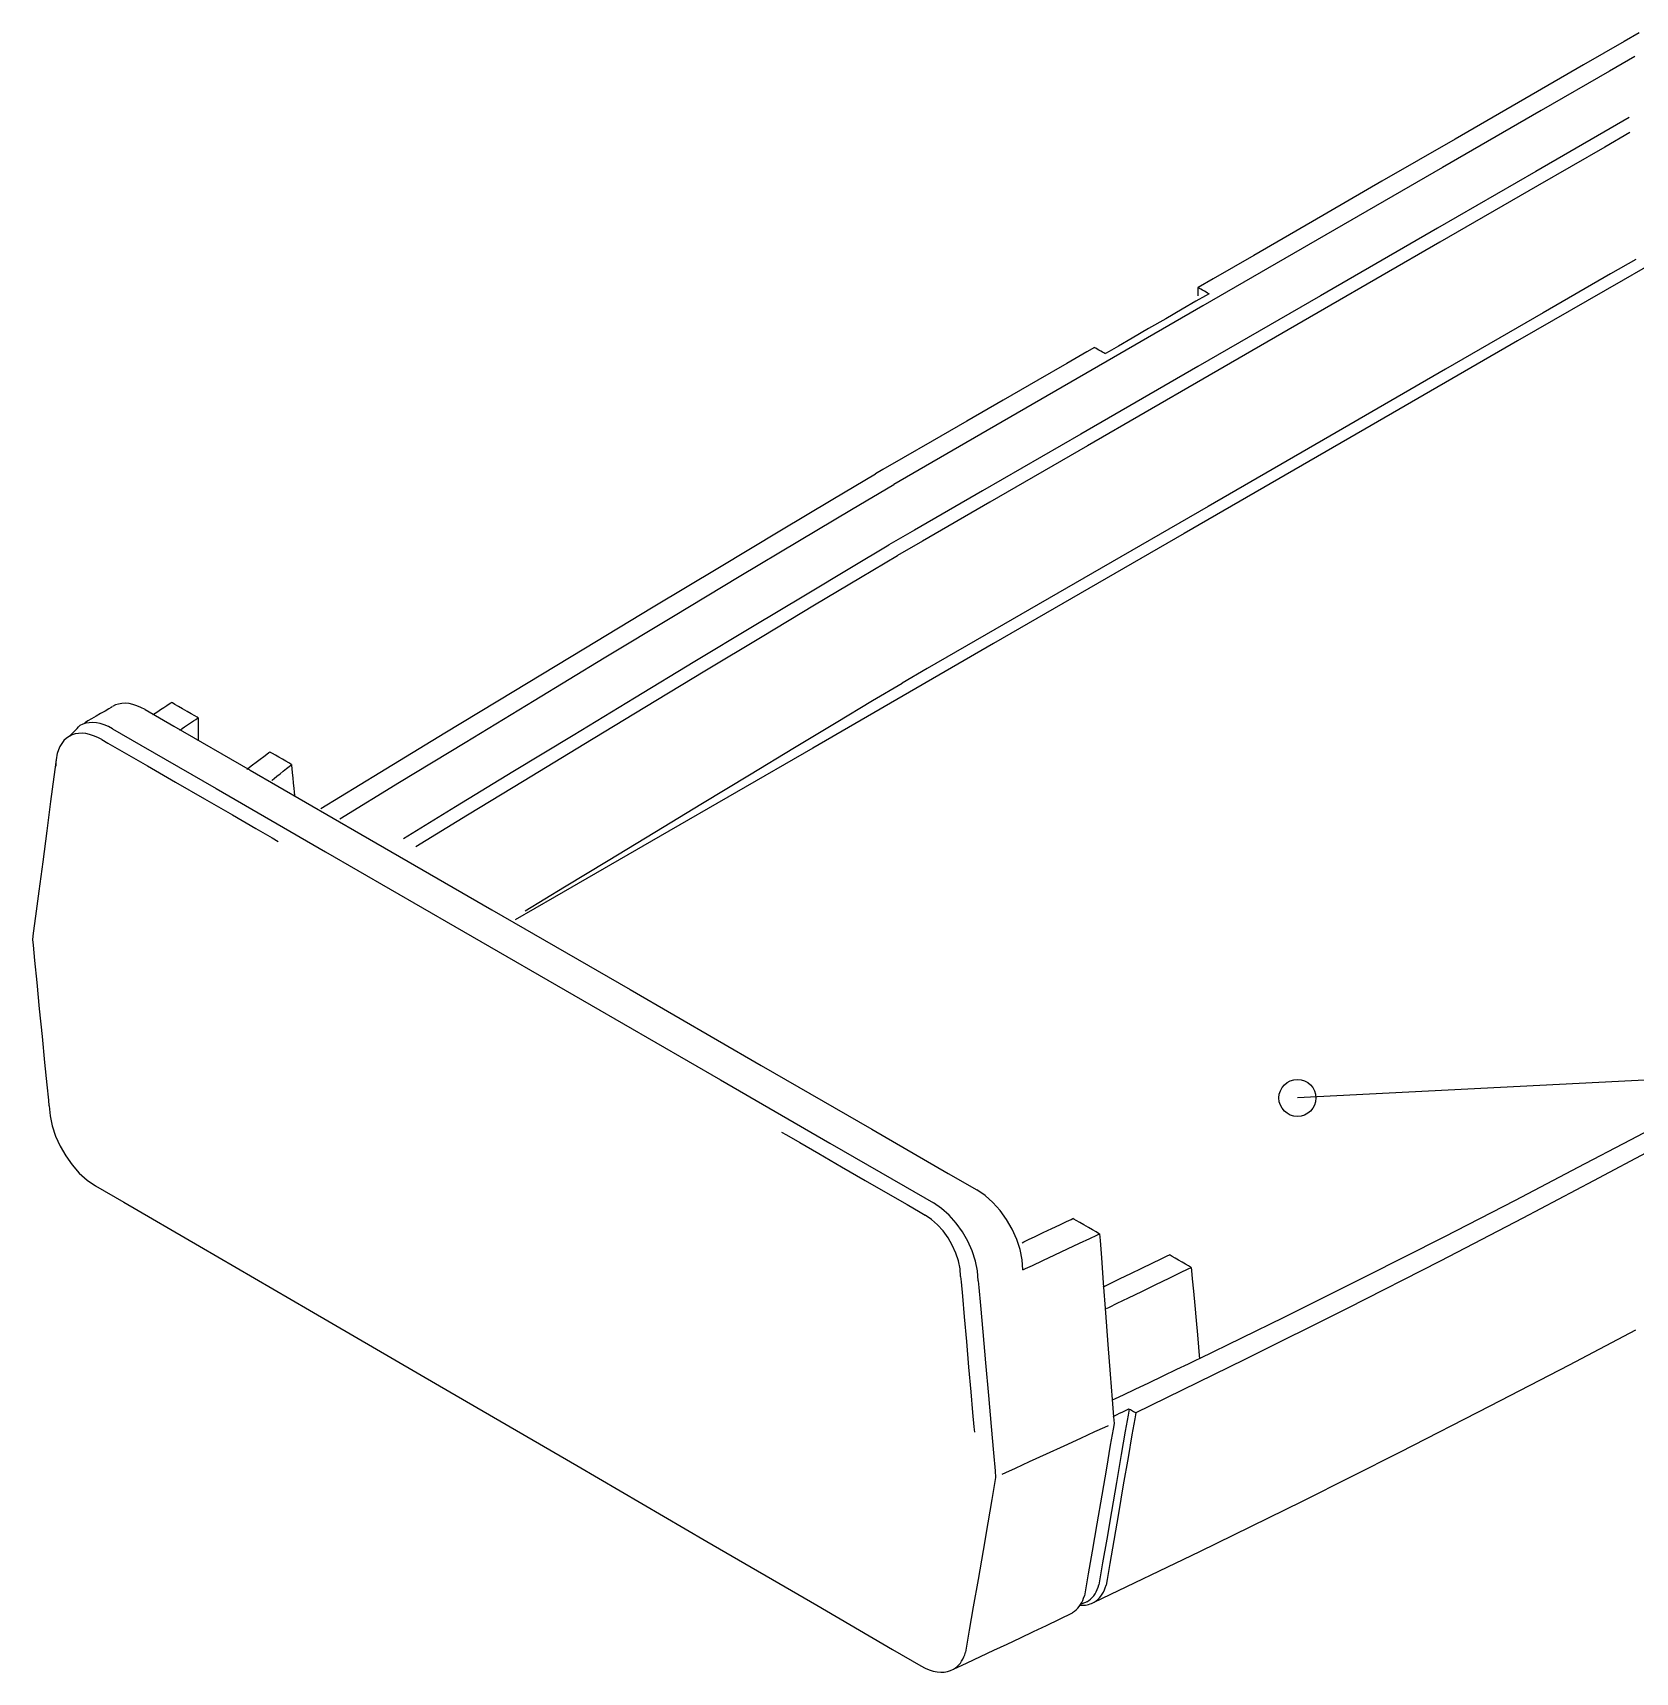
# Model space of a CAD drawing. Extents: x 1 to 593, y 1 to 419.
# Drawn here: x 223.14 to 257.81, y 273.62 to 309.08 of the extents above; entities that cross this region are included whole.
import ezdxf

# ---------------------------------------------------------------- set-up
doc = ezdxf.new("R2010")
doc.units = 0
doc.header["$LTSCALE"] = 0.4
doc.header["$MEASUREMENT"] = 0
doc.layers.get('0').update_dxf_attribs({"linetype": 'CONTINUOUS'})

msp = doc.modelspace()

# ---------------------------------------------------------------- linework, layer by layer
at = {"color": 5, "linetype": 'Continuous'}
for p, q in [((257.9001446, 309.084491), (257.5727378, 308.895464)), ((257.5727378, 308.895464), (256.695292, 308.3888677)), ((257.8042813, 308.5724473), (257.2543302, 308.2549339)), ((256.695292, 308.3888677), (255.424961, 307.655441)), ((257.2543302, 308.2549339), (255.7804644, 307.4039985)), ((255.424961, 307.655441), (253.9188946, 306.7859125)), ((255.7804644, 307.4039985), (253.6466586, 306.1720479)), ((257.6852824, 307.2542489), (257.1359028, 306.9370642)), ((257.1359028, 306.9370642), (255.6635648, 306.0870098)), ((257.6968502, 306.9246606), (257.1533958, 306.6108964)), ((253.9188946, 306.7859125), (252.3342549, 305.8710185)), ((257.1533958, 306.6108964), (255.696938, 305.7700092)), ((253.6466586, 306.1720479), (251.1168866, 304.7114856)), ((255.6635648, 306.0870098), (253.5319724, 304.8563356)), ((252.3342549, 305.8710185), (250.8281909, 305.0014897)), ((255.696938, 305.7700092), (253.5883343, 304.5526063)), ((251.1168866, 304.7114856), (248.4551272, 303.1747242)), ((250.8281909, 305.0014897), (249.5578575, 304.2680629)), ((253.5319724, 304.8563356), (251.0048278, 303.3972874)), ((253.5883343, 304.5526063), (251.0884453, 303.1092941)), ((249.5578575, 304.2680629), (248.6804141, 303.7614666)), ((257.8239772, 304.1817032), (257.2796443, 303.8674316)), ((258.4012935, 304.2259072), (257.5500592, 303.7344459)), ((248.6804141, 303.7614666), (248.3530101, 303.5724397)), ((257.5500592, 303.7344459), (255.2687466, 302.4173319)), ((257.2796443, 303.8674316), (255.8208285, 303.0251856)), ((248.3091425, 303.2760509), (248.0108074, 303.1038096)), ((248.5152061, 303.3950229), (248.3091425, 303.2760509)), ((251.0048278, 303.3972874), (248.3458299, 301.8621122)), ((248.3602572, 303.567553), (248.3521131, 303.572258)), ((248.3521131, 303.5722475), (248.3521131, 303.5661138)), ((248.3521131, 303.5661138), (248.3521131, 303.5496781)), ((248.3521131, 303.5496781), (248.3521131, 303.5258806)), ((248.3521131, 303.5258806), (248.3521131, 303.4976688)), ((248.3521131, 303.4976688), (248.3521131, 303.467986)), ((248.3521131, 303.467986), (248.3521131, 303.4397743)), ((248.3521131, 303.4397743), (248.3521131, 303.4159767)), ((248.3521131, 303.4159767), (248.3521131, 303.3995411)), ((248.3521131, 303.3995411), (248.3521131, 303.3934077)), ((248.3820871, 303.5549491), (248.3602572, 303.567553)), ((248.4136896, 303.5367033), (248.3820871, 303.5549491)), ((248.4511568, 303.5150712), (248.4136896, 303.5367033)), ((248.4905755, 303.4923096), (248.4511568, 303.5150712)), ((248.5280423, 303.4706775), (248.4905755, 303.4923096)), ((248.5920972, 303.4394166), (248.5152061, 303.3950229)), ((248.5596452, 303.4524341), (248.5280423, 303.4706775)), ((248.5814747, 303.4398306), (248.5596452, 303.4524341)), ((248.5896192, 303.435128), (248.5814747, 303.4398306)), ((248.4551272, 303.1747242), (245.9253552, 301.7141623)), ((247.6571142, 302.8996046), (247.2849669, 302.6847424)), ((248.0108074, 303.1038096), (247.6571142, 302.8996046)), ((251.0884453, 303.1092941), (248.458126, 301.5906802)), ((255.8208285, 303.0251856), (253.7088095, 301.8058119)), ((247.2849669, 302.6847424), (246.9312741, 302.4805377)), ((245.9493211, 302.1846589), (245.5138343, 301.9332301)), ((246.1118159, 302.2784767), (245.9493211, 302.1846589)), ((246.1193301, 302.2723566), (246.1112286, 302.2770347)), ((246.1410476, 302.2598196), (246.1193301, 302.2723566)), ((246.1724849, 302.2416669), (246.1410476, 302.2598196)), ((246.2097596, 302.2201496), (246.1724849, 302.2416669)), ((246.2489753, 302.1975056), (246.2097596, 302.2201496)), ((246.28625, 302.1759883), (246.2489753, 302.1975056)), ((246.4268754, 302.189324), (246.3499843, 302.1449304)), ((246.6329386, 302.308296), (246.4268754, 302.189324)), ((246.9312741, 302.4805377), (246.6329386, 302.308296)), ((255.2687466, 302.4173319), (251.9659527, 300.5104657)), ((245.5138343, 301.9332301), (244.8833527, 301.5692189)), ((248.3458299, 301.8621122), (245.818685, 300.403064)), ((246.3176873, 302.1578359), (246.28625, 302.1759883)), ((246.3394048, 302.1452989), (246.3176873, 302.1578359)), ((246.3475063, 302.1406205), (246.3394048, 302.1452989)), ((245.9253552, 301.7141623), (243.7915466, 300.4822113)), ((244.8833527, 301.5692189), (244.1358724, 301.1376629)), ((248.458126, 301.5906802), (245.9582345, 300.147368)), ((253.7088095, 301.8058119), (251.2048724, 300.3601631)), ((244.1358724, 301.1376629), (243.3493975, 300.6835859)), ((243.7915466, 300.4822113), (242.3176798, 299.6312759)), ((243.3493975, 300.6835859), (242.6019186, 300.2520271)), ((251.9659527, 300.5104657), (248.0502689, 298.2497464)), ((242.6019186, 300.2520271), (241.971437, 299.8880163)), ((245.818685, 300.403064), (243.6870929, 299.172387)), ((245.9582345, 300.147368), (243.8496308, 298.9299648)), ((251.2048724, 300.3601631), (248.5702968, 298.8390869)), ((241.971437, 299.8880163), (241.5359488, 299.6365847)), ((240.4498495, 298.9931706), (241.373454, 299.5427773)), ((241.5359488, 299.6365847), (241.373454, 299.5427668)), ((242.3176798, 299.6312759), (241.7677272, 299.3137629)), ((239.3071835, 298.3101725), (240.4498495, 298.9931706)), ((240.8574528, 298.7740842), (241.7677381, 299.3137629)), ((243.6870929, 299.172387), (242.2147574, 298.3223329)), ((239.726746, 298.0992678), (240.8574528, 298.7740842)), ((243.8496308, 298.9299648), (242.3931727, 298.0890807)), ((248.5702968, 298.8390869), (246.0663569, 297.3934385)), ((237.9954405, 297.5236098), (239.3071835, 298.3101725)), ((242.2147574, 298.3223329), (241.6653806, 298.0051454)), ((238.4249126, 297.3188973), (239.726746, 298.0992678)), ((240.8543886, 297.5239248), (241.6653697, 298.0051559)), ((242.3931727, 298.0890807), (241.8497158, 297.775319)), ((248.0502689, 298.2497464), (243.9302869, 295.871075)), ((241.0464371, 297.2987446), (241.8497266, 297.7753085)), ((236.5646041, 296.6633042), (237.9954405, 297.5236098)), ((237.0012522, 296.4625652), (238.4249126, 297.3188973)), ((239.8557623, 296.926779), (240.8543886, 297.5239248)), ((240.055508, 296.7064963), (241.0464371, 297.2987446)), ((246.0663569, 297.3934385), (243.9543407, 296.1740648)), ((238.7117082, 296.2393905), (239.8557623, 296.926779)), ((235.0646592, 295.7590778), (236.5646041, 296.6633042)), ((238.9193709, 296.0243124), (240.055508, 296.7064963)), ((235.5050607, 295.5598666), (237.0012522, 296.4625652)), ((237.4644457, 295.4874267), (238.7117082, 296.2393905)), ((243.9543407, 296.1740648), (242.4955235, 295.3318185)), ((237.6804573, 295.2779426), (238.9193709, 296.0243124)), ((243.9302869, 295.871075), (240.0146031, 293.6103557)), ((233.5455913, 294.8407552), (235.0646592, 295.7590778)), ((233.9856372, 294.6403875), (235.5050607, 295.5598666)), ((236.1561944, 294.6965569), (237.4644457, 295.4874267)), ((236.3811968, 294.4931369), (237.6804573, 295.2779426)), ((242.4955235, 295.3318185), (241.9511867, 295.0175468)), ((232.0573822, 293.9381605), (233.5455913, 294.8407552)), ((241.3105845, 294.6369614), (241.9511976, 295.0175468)), ((224.7008561, 294.4112873), (224.6059123, 294.3564689)), ((224.7809392, 294.4575262), (224.7008561, 294.4112873)), ((224.8362543, 294.4894626), (224.7809392, 294.4575262)), ((224.8568941, 294.5013801), (224.8362543, 294.4894626)), ((224.9257391, 294.5422864), (224.8629932, 294.5119547)), ((224.9932401, 294.563566), (224.9257391, 294.5422864)), ((225.0651441, 294.5755931), (224.9932401, 294.563566)), ((225.141098, 294.5781589), (225.0651441, 294.5755931)), ((225.2207496, 294.5710669), (225.141098, 294.5781589)), ((225.3037465, 294.5541076), (225.2207496, 294.5710669)), ((225.3897348, 294.5270792), (225.3037465, 294.5541076)), ((225.4783636, 294.4897804), (225.3897348, 294.5270792)), ((225.5692792, 294.4420037), (225.4783636, 294.4897804)), ((225.5692792, 294.4420198), (226.1864734, 294.085683)), ((225.7875249, 294.3676416), (225.8411274, 294.4027186)), ((225.8411274, 294.4027186), (225.9046772, 294.4443028)), ((225.9046772, 294.4443028), (225.9715426, 294.4880581)), ((225.9715426, 294.4880581), (226.0350925, 294.5296426)), ((226.0350925, 294.5296426), (226.0886953, 294.5647196)), ((226.0886953, 294.5647196), (226.1257201, 294.588947)), ((226.1257201, 294.588947), (226.1395353, 294.5979861)), ((226.1592774, 294.5865785), (226.1395353, 294.5979752)), ((226.2121858, 294.5560358), (226.1592774, 294.5865785)), ((226.2887844, 294.5118129), (226.2121858, 294.5560358)), ((226.3795978, 294.4593847), (226.2887844, 294.5118129)), ((226.4751489, 294.4042219), (226.3795978, 294.4593847)), ((226.565962, 294.3517933), (226.4751489, 294.4042219)), ((232.4922775, 293.7337206), (233.9856372, 294.6403875)), ((234.8291718, 293.8924477), (236.1561944, 294.6965569)), ((235.0640211, 293.6956423), (236.3811968, 294.4931369)), ((240.5235812, 294.165231), (241.3105845, 294.6369614)), ((224.0620977, 293.9991767), (224.0984634, 294.035877)), ((224.0984634, 294.035877), (224.129137, 294.0668338)), ((224.129137, 294.0668338), (224.1503239, 294.0882174)), ((224.1503239, 294.0882174), (224.1582294, 294.096196)), ((224.2209753, 294.1265252), (224.1582294, 294.096196)), ((224.2884763, 294.1478049), (224.2209753, 294.1265252)), ((224.2756726, 294.1657945), (224.2550327, 294.1538742)), ((224.3309876, 294.1977338), (224.2756726, 294.1657945)), ((224.3603796, 294.1598291), (224.2884763, 294.1478049)), ((224.4110711, 294.2439726), (224.3309876, 294.1977338)), ((224.4363331, 294.1623953), (224.3603796, 294.1598291)), ((224.5060149, 294.2987907), (224.4110711, 294.2439726)), ((224.5159833, 294.1553029), (224.4363331, 294.1623953)), ((224.6059123, 294.3564689), (224.5060149, 294.2987907)), ((224.5989777, 294.138344), (224.5159833, 294.1553029)), ((224.6849636, 294.1113181), (224.5989777, 294.138344)), ((224.7735882, 294.0740221), (224.6849636, 294.1113181)), ((224.8644993, 294.0262506), (224.7735882, 294.0740221)), ((224.8644993, 294.0262506), (225.4736134, 293.674579)), ((225.7366849, 294.3343752), (225.7504998, 294.3434139)), ((225.7504998, 294.3434139), (225.7875249, 294.3676416)), ((226.1864734, 294.085683), (227.8405549, 293.1306975)), ((226.3351454, 294.0076922), (226.3713165, 294.0322401)), ((226.3713165, 294.0322401), (226.4236835, 294.0677788)), ((226.4236835, 294.0677788), (226.4857686, 294.1099135)), ((226.4857686, 294.1099135), (226.5510919, 294.1542456)), ((226.5510919, 294.1542456), (226.613177, 294.19638)), ((226.6425612, 294.307568), (226.565962, 294.3517933)), ((226.613177, 294.19638), (226.665544, 294.231919)), ((226.6954697, 294.2770228), (226.6425612, 294.307568)), ((226.665544, 294.231919), (226.7017147, 294.2564669)), ((226.7152118, 294.2656257), (226.6954697, 294.2770228)), ((226.7017147, 294.2564669), (226.7152118, 294.2656257)), ((226.7152118, 294.2656257), (226.7152118, 294.2484211)), ((226.7152118, 294.2484211), (226.7152118, 294.2023107)), ((226.7152118, 294.2023107), (226.7152118, 294.1355563)), ((226.7152118, 294.1355563), (226.7152118, 294.0564115)), ((226.7152118, 294.0564115), (226.7152118, 293.9731412)), ((239.6244511, 293.6235283), (240.5235812, 294.165231)), ((223.7651857, 293.7114371), (223.7254589, 293.6447145)), ((223.812135, 293.7705304), (223.7651857, 293.7114371)), ((223.866308, 293.8214236), (223.812135, 293.7705304)), ((223.9277036, 293.8635391), (223.866308, 293.8214236)), ((223.9904537, 293.8938631), (223.9277036, 293.8635391)), ((223.9277036, 293.8635391), (223.9356087, 293.871518)), ((223.9356087, 293.871518), (223.956796, 293.8929016)), ((223.956796, 293.8929016), (223.9874696, 293.9238584)), ((223.9874696, 293.9238584), (224.0238353, 293.9605587)), ((224.0579589, 293.9151399), (223.9904537, 293.8938631)), ((224.0238353, 293.9605587), (224.0620977, 293.9991767)), ((224.129865, 293.9271642), (224.0579589, 293.9151399)), ((224.2058203, 293.9297304), (224.129865, 293.9271642)), ((224.2854719, 293.922638), (224.2058203, 293.9297304)), ((224.3684674, 293.9056791), (224.2854719, 293.922638)), ((224.4544536, 293.8786531), (224.3684674, 293.9056791)), ((224.5430785, 293.8413543), (224.4544536, 293.8786531)), ((224.6339893, 293.7935776), (224.5430785, 293.8413543)), ((224.6339893, 293.7935776), (224.7647321, 293.7180941)), ((224.7647321, 293.7180941), (225.115122, 293.5157955)), ((225.4736134, 293.674579), (227.1060393, 292.7320983)), ((226.3216487, 293.998533), (226.3351454, 294.0076922)), ((226.7152118, 293.9731412), (226.7152118, 293.8939964)), ((226.7152118, 293.8939964), (226.7152118, 293.8272392)), ((226.7152118, 293.8272392), (226.7152118, 293.7811288)), ((226.7152118, 293.7811288), (226.7152118, 293.7639214)), ((230.6500189, 293.0811127), (232.0573822, 293.9381605)), ((231.0742801, 292.8694523), (232.4922775, 293.7337206)), ((233.5255975, 293.1007687), (234.8291718, 293.8924477)), ((233.7713612, 292.9112076), (235.0640211, 293.6956423)), ((223.6023541, 292.9883389), (223.6512362, 293.3585983)), ((223.6387772, 293.3130993), (223.6351628, 293.2168917)), ((223.6496139, 293.404562), (223.6387772, 293.3130993)), ((223.6676732, 293.490703), (223.6496139, 293.404562)), ((223.6512362, 293.3585983), (223.6694761, 293.4967538)), ((223.6929548, 293.570945), (223.6676732, 293.490703)), ((223.7254589, 293.6447145), (223.6929548, 293.570945)), ((225.115122, 293.5157955), (225.6224036, 293.2229159)), ((227.9740645, 293.3052166), (228.056766, 293.3683584)), ((228.056766, 293.3683584), (228.1353665, 293.4283732)), ((228.1353665, 293.4283732), (228.2016646, 293.4789909)), ((228.2016646, 293.4789909), (228.2474579, 293.5139559)), ((228.2474579, 293.5139559), (228.2645449, 293.5270029)), ((228.2807457, 293.5176488), (228.2645449, 293.5270029)), ((228.3241625, 293.4925828), (228.2807457, 293.5176488)), ((228.3870204, 293.456291), (228.3241625, 293.4925828)), ((228.4615427, 293.4132644), (228.3870204, 293.456291)), ((228.5399532, 293.3679926), (228.4615427, 293.4132644)), ((228.6144756, 293.3249661), (228.5399532, 293.3679926)), ((228.6773335, 293.2886742), (228.6144756, 293.3249661)), ((240.0146031, 293.6103557), (236.7118078, 291.7034871)), ((238.6474583, 293.0330209), (239.6244511, 293.6235283)), ((223.5315841, 292.4522918), (223.6023541, 292.9883389)), ((225.6224036, 293.2229159), (226.2238202, 292.8756875)), ((227.7662852, 293.1465721), (227.7833726, 293.1596191)), ((227.7833726, 293.1596191), (227.8291659, 293.1945841)), ((227.8291659, 293.1945841), (227.8954639, 293.2452021)), ((227.8405549, 293.1306975), (230.2352692, 291.7481076)), ((227.8954639, 293.2452021), (227.9740645, 293.3052166)), ((228.3634972, 292.9551739), (228.4203656, 293.0007184)), ((228.4203656, 293.0007184), (228.4877864, 293.0547143)), ((228.4877864, 293.0547143), (228.5587255, 293.1115273)), ((228.5587255, 293.1115273), (228.626146, 293.1655232)), ((228.626146, 293.1655232), (228.6830147, 293.2110677)), ((228.7207503, 293.2636083), (228.6773335, 293.2886742)), ((228.6830147, 293.2110677), (228.7222945, 293.2425264)), ((228.7369511, 293.2542542), (228.7207503, 293.2636083)), ((228.7222945, 293.2425264), (228.7369511, 293.254265)), ((228.7369511, 293.2542542), (228.7391053, 293.2306488)), ((228.7391053, 293.2306488), (228.7448793, 293.1673845)), ((228.7448793, 293.1673845), (228.753238, 293.0757937)), ((228.753238, 293.0757937), (228.7631479, 292.9672062)), ((228.7631479, 292.9672062), (228.7735754, 292.8529554)), ((229.3734835, 292.2994395), (230.6500189, 293.0811127)), ((232.2876906, 292.3471868), (233.5255975, 293.1007687)), ((237.6268688, 292.4148733), (238.6474583, 293.0330209)), ((226.2238202, 292.8756875), (226.8566142, 292.5103439)), ((227.1060393, 292.7320983), (229.4694024, 291.3676128)), ((228.3095608, 292.9119766), (228.3242174, 292.9237152)), ((228.3242174, 292.9237152), (228.3634972, 292.9551739)), ((228.7735754, 292.8529554), (228.7834853, 292.7443682)), ((228.7834853, 292.7443682), (228.791844, 292.6527771)), ((228.791844, 292.6527771), (228.797618, 292.5895128)), ((229.780943, 292.0771807), (231.0742801, 292.8694523)), ((232.5456483, 292.1655806), (233.7713612, 292.9112076)), ((223.4476818, 291.8167713), (223.5315841, 292.4522918)), ((226.8566142, 292.5103439), (227.4580304, 292.1631159)), ((228.797618, 292.5895128), (228.7997722, 292.5659074)), ((231.1576687, 291.6573739), (232.2876906, 292.3471868)), ((236.5969441, 291.7902609), (237.6268688, 292.4148733)), ((227.4580304, 292.1631159), (227.965312, 291.8702359)), ((231.4293117, 291.48451), (232.5456483, 292.1655806)), ((223.359402, 291.1480938), (223.4476818, 291.8167713)), ((227.965312, 291.8702359), (228.3157023, 291.6679376)), ((228.3157023, 291.6679376), (228.4464451, 291.5924538)), ((230.2352692, 291.7481076), (233.0743628, 290.108954)), ((236.7118078, 291.7034871), (234.4304938, 290.3863727)), ((235.5919492, 291.1803456), (236.5969441, 291.7902609)), ((229.4694024, 291.3676128), (232.271327, 289.7499229)), ((223.2754996, 290.5125733), (223.359402, 291.1480938)), ((234.6461477, 290.6063005), (235.5919492, 291.1803456)), ((223.20473, 289.9765262), (223.2754996, 290.5125733)), ((233.7938039, 290.0892899), (234.6461477, 290.6063005)), ((234.4304938, 290.3863727), (233.5792567, 289.894909)), ((223.1558476, 289.6062668), (223.20473, 289.9765262)), ((233.0743628, 290.108954), (236.0615848, 288.3842789)), ((223.137608, 289.4681117), (223.1558476, 289.6062668)), ((223.1498412, 289.3448322), (223.137608, 289.4681141)), ((232.271327, 289.7499229), (235.21944, 288.0478306)), ((223.1826268, 289.0144375), (223.1498412, 289.3448322)), ((223.230092, 288.5361037), (223.1826268, 289.0144375)), ((223.286365, 287.9690064), (223.230092, 288.5361037)), ((236.0615848, 288.3842789), (238.9006791, 286.7451267)), ((235.21944, 288.0478306), (238.021365, 286.4301407)), ((223.3455745, 287.3723225), (223.286365, 287.9690064)), ((223.4018479, 286.805228), (223.3455745, 287.3723225)), ((223.4493131, 286.3268942), (223.4018479, 286.805228)), ((238.9006791, 286.7451267), (241.2953935, 285.3625357)), ((223.4820983, 285.9964995), (223.4493131, 286.3268942)), ((238.021365, 286.4301407), (240.3847278, 285.0656556)), ((223.4943319, 285.8732176), (223.4820983, 285.9964995)), ((223.4943158, 285.8732176), (223.5104133, 285.6566131)), ((223.5104133, 285.6566131), (223.5568149, 285.4347029)), ((257.7148346, 285.1355492), (258.5784964, 285.59294)), ((223.5568149, 285.4347029), (223.6306996, 285.2123721)), ((223.6306996, 285.2123721), (223.7292459, 284.9945072)), ((239.3419042, 285.3019626), (239.448426, 285.240462)), ((239.448426, 285.240462), (239.7339049, 285.0756425)), ((241.2953935, 285.3625357), (242.9494739, 284.4075513)), ((223.7292459, 284.9945072), (223.8496333, 284.7859965)), ((239.7339049, 285.0756425), (240.1472094, 284.8370216)), ((240.1472094, 284.8370216), (240.6372115, 284.5541194)), ((240.3847278, 285.0656556), (242.0171537, 284.1231763)), ((256.5811503, 284.5402111), (257.7148346, 285.1355492)), ((256.9210059, 284.2546811), (258.164383, 284.921703)), ((223.8496333, 284.7859965), (223.9890404, 284.5917234)), ((223.9890404, 284.5917234), (224.1446455, 284.4165753)), ((240.6372115, 284.5541194), (241.1527772, 284.2564594)), ((255.2209698, 283.8328971), (256.5811503, 284.5402111)), ((224.1446455, 284.4165753), (224.313629, 284.2654383)), ((224.313629, 284.2654383), (224.4931689, 284.1431994)), ((224.4931584, 284.1431994), (225.1057592, 283.7869134)), ((241.1527772, 284.2564594), (241.642779, 283.9735586)), ((242.0171537, 284.1231763), (242.6262678, 283.7715057)), ((242.9494739, 284.4075513), (243.5666684, 284.0512131)), ((255.3901647, 283.4459658), (256.9210059, 284.2546811)), ((225.1057592, 283.7869134), (226.7475297, 282.832069)), ((241.642779, 283.9735586), (242.0560838, 283.7349377)), ((242.0560838, 283.7349377), (242.3415627, 283.5701182)), ((242.8011236, 283.6524483), (242.6262678, 283.7715033)), ((243.7461866, 283.92899), (243.5666471, 284.0512292)), ((243.9151676, 283.777853), (243.7461866, 283.92899)), ((244.0707734, 283.6027035), (243.9151676, 283.777853)), ((253.6778184, 283.0395717), (255.2209698, 283.8328971)), ((242.3415627, 283.5701182), (242.4480845, 283.5086186)), ((242.5862253, 283.4145498), (242.4480845, 283.5086081)), ((242.7162416, 283.2982574), (242.5862253, 283.4145498)), ((242.9656999, 283.5052513), (242.8011236, 283.6524483)), ((243.1172481, 283.3346679), (242.9656999, 283.5052513)), ((244.2101809, 283.4084308), (244.0707734, 283.6027035)), ((244.3305683, 283.1999186), (244.2101809, 283.4084308)), ((245.5069372, 283.3670198), (245.6079167, 283.4151613)), ((245.6079167, 283.4151613), (245.6455942, 283.4331243)), ((245.665336, 283.4217301), (245.6455942, 283.4331296)), ((245.7182448, 283.3911821), (245.665336, 283.4217301)), ((245.7948447, 283.3469554), (245.7182448, 283.3911821)), ((253.6021425, 282.5174011), (255.3901647, 283.4459658)), ((242.835964, 283.1634892), (242.7162416, 283.2982574)), ((242.9432215, 283.0140067), (242.835964, 283.1634892)), ((243.2530215, 283.1454593), (243.1172481, 283.3346679)), ((243.3702687, 282.9423841), (243.2530215, 283.1454593)), ((244.4291125, 282.9820538), (244.3305683, 283.1999186)), ((244.6855456, 282.9754223), (244.8317385, 283.0451192)), ((244.8317385, 283.0451192), (245.0050589, 283.12775)), ((245.0050589, 283.12775), (245.1874236, 283.2146921)), ((245.1874236, 283.2146921), (245.3607439, 283.2973229)), ((245.3607439, 283.2973229), (245.5069372, 283.3670198)), ((245.8856585, 283.2945215), (245.7948447, 283.3469554)), ((245.9812124, 283.2393535), (245.8856585, 283.2945215)), ((246.0720262, 283.1869196), (245.9812124, 283.2393535)), ((246.0123158, 283.002372), (246.1644927, 283.0740187)), ((246.1486258, 283.1426943), (246.0720262, 283.1869196)), ((246.2015349, 283.1121463), (246.1486258, 283.1426943)), ((246.1644927, 283.0740187), (246.2212763, 283.1007535)), ((246.2212763, 283.1007482), (246.2015349, 283.1121463)), ((246.2212763, 283.1007482), (246.2320752, 282.9601697)), ((251.9952218, 282.1862038), (253.6778184, 283.0395717)), ((226.7475297, 282.832069), (229.1244214, 281.449681)), ((243.0358444, 282.8535688), (242.9432215, 283.0140067)), ((243.1116618, 282.6859363), (243.0358444, 282.8535688)), ((243.1685042, 282.5148668), (243.1116618, 282.6859363)), ((243.4662468, 282.730199), (243.3702687, 282.9423841)), ((243.5382057, 282.5136652), (243.4662468, 282.730199)), ((244.5029968, 282.7597215), (244.4291125, 282.9820538)), ((244.5493984, 282.5378114), (244.5029968, 282.7597215)), ((244.5468882, 282.9093178), (244.5845661, 282.9272809)), ((244.5845661, 282.9272809), (244.6855456, 282.9754223)), ((245.2559728, 282.6462771), (245.5307988, 282.7756686)), ((245.5307988, 282.7756686), (245.792001, 282.8986446)), ((245.792001, 282.8986446), (246.0123158, 283.002372)), ((246.2320752, 282.9601697), (246.2610129, 282.5834185)), ((243.2042021, 282.3441221), (243.1685042, 282.5148668)), ((243.216583, 282.1774615), (243.2042021, 282.3441221)), ((243.5833977, 282.2975402), (243.5382057, 282.5136652)), ((244.5654949, 282.3212055), (244.5493984, 282.5378114)), ((244.5654949, 282.321195), (244.6222786, 282.3479287)), ((244.6222786, 282.3479287), (244.7744558, 282.4195751)), ((244.7744558, 282.4195751), (244.9947703, 282.5233025)), ((244.9947703, 282.5233025), (245.2559728, 282.6462771)), ((246.2610129, 282.5834185), (246.3029072, 282.0379736)), ((246.8973668, 282.2416456), (247.1354389, 282.3567991)), ((247.1354389, 282.3567991), (247.361703, 282.4662423)), ((247.361703, 282.4662423), (247.5525538, 282.5585555)), ((247.5525538, 282.5585555), (247.6843782, 282.6223178)), ((247.6843782, 282.6223178), (247.7335675, 282.6461101)), ((247.749768, 282.6367616), (247.7335675, 282.6461157)), ((247.7931844, 282.6116943), (247.749768, 282.6367616)), ((247.8560427, 282.5754024), (247.7931844, 282.6116943)), ((247.9305654, 282.5323773), (247.8560427, 282.5754024)), ((248.0089755, 282.4871079), (247.9305654, 282.5323773)), ((247.9746437, 282.2614794), (248.1431123, 282.3429671)), ((248.0834979, 282.4440828), (248.0089755, 282.4871079)), ((248.1463565, 282.4077923), (248.0834979, 282.4440828)), ((248.1431123, 282.3429671), (248.2059734, 282.3733723)), ((248.1897729, 282.382725), (248.1463565, 282.4077923)), ((248.2059734, 282.3733723), (248.1897729, 282.382725)), ((248.2059734, 282.3733723), (248.212139, 282.3058086)), ((251.5872257, 281.4908287), (253.6021425, 282.5174011)), ((243.216583, 282.1774479), (243.2267432, 282.0620847)), ((243.2267432, 282.0620847), (243.2539721, 281.7529108)), ((243.5990749, 282.0865833), (243.5833977, 282.2975402)), ((243.5990641, 282.0865728), (243.6119245, 281.9405479)), ((246.2992381, 281.9523349), (246.3484275, 281.9761268)), ((246.3029072, 282.0379736), (246.3525746, 281.3913111)), ((246.3484275, 281.9761268), (246.4802518, 282.0398895)), ((246.4802518, 282.0398895), (246.6711026, 282.1322027)), ((246.6711026, 282.1322027), (246.8973668, 282.2416456)), ((247.137332, 281.8564769), (247.4415793, 282.0036389)), ((247.4415793, 282.0036389), (247.7307423, 282.1435059)), ((247.7307423, 282.1435059), (247.9746437, 282.2614794)), ((248.212139, 282.3058086), (248.2286681, 282.1247379)), ((248.2286681, 282.1247379), (248.2525965, 281.8625903)), ((250.2167083, 281.2987617), (251.9952218, 282.1862038)), ((243.2539721, 281.7529108), (243.2933937, 281.3053011)), ((243.6119245, 281.9405479), (243.6463897, 281.5492014)), ((246.604268, 281.5986364), (246.8481694, 281.7166095)), ((246.8481694, 281.7166095), (247.137332, 281.8564769)), ((248.2525965, 281.8625903), (248.280963, 281.551798)), ((229.1244214, 281.449681), (231.9423855, 279.8107678)), ((243.2933937, 281.3053011), (243.3401316, 280.7746297)), ((243.6463897, 281.5492014), (243.6962867, 280.9826249)), ((246.3525746, 281.3913111), (246.4048373, 280.7109111)), ((246.372938, 281.4867432), (246.4357994, 281.5171484)), ((246.4357994, 281.5171484), (246.604268, 281.5986364)), ((248.280963, 281.551798), (248.3108117, 281.2247892)), ((248.3858013, 280.4032125), (250.2167083, 281.2987617)), ((249.3757038, 280.3880907), (251.5872257, 281.4908287)), ((243.6962867, 280.9826249), (243.7554444, 280.3109112)), ((248.3108117, 281.2247892), (248.3391781, 280.9139972)), ((248.3391781, 280.9139972), (248.3631066, 280.6518511)), ((256.3938405, 280.2703483), (257.8284019, 281.025363)), ((243.3401316, 280.7746297), (243.3893077, 280.2162698)), ((246.4048373, 280.7109111), (246.4545048, 280.0642487)), ((248.3631066, 280.6518511), (248.3796357, 280.47078)), ((243.3893077, 280.2162698), (243.436046, 279.6855991)), ((243.7554444, 280.3109112), (243.8176888, 279.6041502)), ((246.9978602, 279.2310306), (249.3757038, 280.3880907)), ((247.8982548, 280.1710442), (248.1484768, 280.2901992)), ((248.1484768, 280.2901992), (248.3213113, 280.3725028)), ((248.3213113, 280.3725028), (248.3858013, 280.4032125)), ((248.3796357, 280.47078), (248.3858013, 280.4032177)), ((254.6760573, 279.3779085), (256.3938405, 280.2703483)), ((246.4545048, 280.0642487), (246.4963991, 279.5188052)), ((246.9928135, 279.7398757), (247.289469, 279.8811416)), ((247.289469, 279.8811416), (247.601599, 280.0297779)), ((247.601599, 280.0297779), (247.8982548, 280.1710442)), ((231.9423855, 279.8107678), (234.9073741, 278.0863465)), ((243.436046, 279.6855991), (243.4754672, 279.2379897)), ((243.8176888, 279.6041502), (243.8768465, 278.9324365)), ((246.4963991, 279.5188052), (246.5253367, 279.142054)), ((246.505267, 279.5077074), (246.569757, 279.5384171)), ((246.569757, 279.5384171), (246.7425915, 279.6207206)), ((246.7425915, 279.6207206), (246.9928135, 279.7398757)), ((243.4754672, 279.2379897), (243.5026961, 278.9288154)), ((246.51739, 279.1518113), (246.5289151, 279.1573857)), ((246.5253367, 279.142054), (246.5361356, 279.0014768)), ((246.5289151, 279.1573857), (246.5598075, 279.1723272)), ((246.5598075, 279.1723272), (246.604527, 279.1939565)), ((246.604527, 279.1939565), (246.6575482, 279.2196007)), ((246.6575482, 279.2196007), (246.7133357, 279.2465839)), ((246.7133357, 279.2465839), (246.7663569, 279.2722281)), ((246.7663569, 279.2722281), (246.8110764, 279.2938574)), ((246.8380943, 279.1799016), (246.7780504, 278.8303352)), ((246.8110764, 279.2938574), (246.8419688, 279.3087989)), ((246.8605006, 279.3103357), (246.8380943, 279.1799016)), ((246.8419688, 279.3087989), (246.8534939, 279.314373)), ((246.8584447, 279.3115145), (246.8534939, 279.314373)), ((246.8717132, 279.3038548), (246.8584447, 279.3115145)), ((246.8909233, 279.2927664), (246.8717132, 279.3038548)), ((246.9136957, 279.279618), (246.8909233, 279.2927664)), ((246.9376588, 279.265786), (246.9136957, 279.279618)), ((246.9604308, 279.2526375), (246.9376588, 279.265786)), ((246.9796409, 279.2415492), (246.9604308, 279.2526375)), ((246.9929098, 279.2338894), (246.9796409, 279.2415492)), ((247.0048777, 279.2269934), (246.9828399, 279.0991412)), ((246.9978602, 279.2310306), (246.9929098, 279.2338894)), ((252.7316389, 278.3830261), (254.6760573, 279.3779085)), ((243.5026961, 278.9288154), (243.5128566, 278.8134537)), ((243.8768465, 278.9324365), (243.9267432, 278.3658614)), ((245.8167145, 278.6818498), (246.1225718, 278.8221309)), ((246.1225718, 278.8221309), (246.3338318, 278.9190277)), ((246.3338318, 278.9190277), (246.4126612, 278.955182)), ((246.5140975, 278.8736194), (246.4550413, 278.5309774)), ((246.5361356, 279.0014716), (246.5140975, 278.8736194)), ((246.7780504, 278.8303352), (246.6911191, 278.3242489)), ((246.9828399, 279.0991412), (246.9237837, 278.7564964)), ((245.0725718, 278.340547), (245.4541026, 278.5155365)), ((245.4541026, 278.5155365), (245.8167145, 278.6818498)), ((246.4550413, 278.5309774), (246.3695388, 278.0349126)), ((246.9237837, 278.7564964), (246.8382812, 278.2604306)), ((234.9073741, 278.0863465), (237.7253385, 276.447433)), ((243.9267432, 278.3658614), (243.9612087, 277.9745145)), ((244.4041026, 278.0339526), (244.7099602, 278.1742336)), ((244.7099602, 278.1742336), (245.0725718, 278.340547)), ((246.6911191, 278.3242489), (246.5880539, 277.7242498)), ((246.8382812, 278.2604306), (246.7369117, 277.6723102)), ((250.6171713, 277.3206841), (252.7316389, 278.3830261)), ((243.9740688, 277.8284861), (243.9516625, 277.6988822)), ((243.9612087, 277.9745145), (243.9740688, 277.8284914)), ((244.1140131, 277.9009015), (244.1928429, 277.9370558)), ((244.1928429, 277.9370558), (244.4041026, 278.0339526)), ((246.3695388, 278.0349126), (246.2681693, 277.4467936)), ((246.5880539, 277.7242498), (246.4796134, 277.0929457)), ((243.8916158, 277.3515418), (243.8046845, 276.8486772)), ((243.9516625, 277.6988822), (243.8916158, 277.3515418)), ((246.2681693, 277.4467936), (246.1615128, 276.8279919)), ((246.7369117, 277.6723102), (246.6302552, 277.0535056)), ((246.4796134, 277.0929457), (246.3765482, 276.4929467)), ((246.6302552, 277.0535056), (246.5288857, 276.4653852)), ((248.389246, 276.2258617), (250.6171713, 277.3206841)), ((243.8046845, 276.8486772), (243.7016165, 276.2524967)), ((246.1615128, 276.8279919), (246.0601433, 276.2398729)), ((237.7253385, 276.447433), (240.1022298, 275.0650457)), ((246.3765482, 276.4929467), (246.289617, 275.9868603)), ((246.5288857, 276.4653852), (246.4433832, 275.9693194)), ((243.7016165, 276.2524967), (243.5931764, 275.6252113)), ((246.0601433, 276.2398729), (245.9746408, 275.7438081)), ((246.104446, 275.1335432), (248.389246, 276.2258617)), ((246.289617, 275.9868603), (246.2295731, 275.6372943)), ((246.4433832, 275.9693194), (246.384327, 275.6266746)), ((243.5931764, 275.6252113), (243.4901084, 275.0290314)), ((245.9746408, 275.7438081), (245.9155846, 275.4011661)), ((246.2295731, 275.6372943), (246.2071668, 275.5068602)), ((246.384327, 275.6266746), (246.3622889, 275.4988224)), ((245.8779043, 275.2210313), (245.8935468, 275.2733248)), ((245.9155846, 275.4011661), (245.8935468, 275.2733139)), ((246.0292187, 275.1993435), (246.0643542, 275.2338665)), ((246.0643542, 275.2338665), (246.0962749, 275.2718761)), ((246.0962749, 275.2718761), (246.1249672, 275.3131614)), ((246.1249672, 275.3131614), (246.150415, 275.3575134)), ((246.150415, 275.3575134), (246.1726078, 275.4047228)), ((246.1726078, 275.4047228), (246.1915323, 275.4545793)), ((246.1843303, 275.1913016), (246.2194661, 275.2258235)), ((246.1915323, 275.4545793), (246.2071773, 275.5068735)), ((246.2194661, 275.2258235), (246.2513865, 275.2638324)), ((246.2513865, 275.2638324), (246.2800788, 275.3051177)), ((246.2800788, 275.3051177), (246.3055266, 275.3494701)), ((246.3055266, 275.3494701), (246.3277194, 275.3966774)), ((246.3277194, 275.3966774), (246.3466439, 275.4465324)), ((246.3466439, 275.4465324), (246.3622889, 275.4988224)), ((240.1022298, 275.0650457), (241.743999, 274.1101999)), ((243.4901084, 275.0290314), (243.4031771, 274.5261661)), ((245.3573447, 274.7656207), (245.6365688, 274.8989343)), ((245.6357144, 274.9080452), (245.6772479, 274.9349686)), ((245.6772479, 274.9349686), (245.7155879, 274.9657962)), ((245.7155879, 274.9657962), (245.7507262, 275.0003199)), ((245.7507262, 275.0003199), (245.7826497, 275.0383292)), ((245.7826497, 275.0383292), (245.8113392, 275.0796148)), ((245.8039958, 275.0686952), (245.8426803, 275.0673554)), ((245.8113392, 275.0796148), (245.8367898, 275.1239668)), ((245.8303942, 275.095221), (245.8261701, 275.0935742)), ((245.8417136, 275.0996345), (245.8303942, 275.095221)), ((245.8367898, 275.1239668), (245.8589826, 275.1711755)), ((245.8581013, 275.1060237), (245.8417136, 275.0996345)), ((245.8426803, 275.0673554), (245.8801845, 275.0683067)), ((245.8775301, 275.1135988), (245.8581013, 275.1060237)), ((245.8589826, 275.1711755), (245.8779043, 275.2210313)), ((245.897974, 275.1215697), (245.8775301, 275.1135988)), ((245.8801845, 275.0683067), (245.9164445, 275.0714815)), ((245.9174032, 275.1291444), (245.897974, 275.1215697)), ((245.9164445, 275.0714815), (245.9513959, 275.0768148)), ((245.9337905, 275.135534), (245.9174032, 275.1291444)), ((245.9451099, 275.1399471), (245.9337905, 275.135534)), ((245.9493344, 275.1415939), (245.9451099, 275.1399471)), ((245.9493449, 275.1415939), (245.9908759, 275.1685159)), ((245.9513959, 275.0768148), (245.9849854, 275.0842408)), ((245.9849854, 275.0842408), (246.0171462, 275.0936943)), ((245.9908759, 275.1685159), (246.0292187, 275.1993435)), ((246.0171462, 275.0936943), (246.0478198, 275.1051085)), ((246.0478198, 275.1051085), (246.0769419, 275.1184179)), ((246.0769419, 275.1184179), (246.1044568, 275.1335565)), ((246.1044568, 275.1335565), (246.1459878, 275.1604757)), ((246.1459878, 275.1604757), (246.1843303, 275.1913016)), ((243.4031771, 274.5261661), (243.3431304, 274.1788265)), ((244.7936123, 274.4975659), (245.0763476, 274.631822)), ((245.0763476, 274.631822), (245.3573447, 274.7656207)), ((243.3431304, 274.1788265), (243.3207241, 274.0492218)), ((243.9353658, 274.0923229), (244.2230812, 274.2277894)), ((244.2230812, 274.2277894), (244.5091757, 274.3628792)), ((244.5091757, 274.3628792), (244.7936123, 274.4975659)), ((241.743999, 274.1101999), (242.3566005, 273.7539146)), ((243.0628704, 273.6839426), (243.3552215, 273.8203729)), ((243.1778982, 273.7762309), (243.2098203, 273.814242)), ((243.2098203, 273.814242), (243.2385112, 273.8555287)), ((243.2385112, 273.8555287), (243.2639618, 273.8998814)), ((243.2639618, 273.8998814), (243.2861546, 273.9470901)), ((243.2861546, 273.9470901), (243.3050788, 273.9969444)), ((243.3050788, 273.9969444), (243.3207241, 274.0492351)), ((243.3552215, 273.8203729), (243.6460666, 273.9565089)), ((243.6460666, 273.9565089), (243.9353658, 274.0923229)), ((242.3566113, 273.7539146), (242.4475252, 273.7061399)), ((242.4475252, 273.7061399), (242.5361522, 273.6688415)), ((242.5361522, 273.6688415), (242.6221392, 273.6418148)), ((242.6221392, 273.6418148), (242.7051333, 273.6248563)), ((242.7051333, 273.6248563), (242.7847824, 273.6177621)), ((242.7847824, 273.6177621), (242.8607349, 273.620329)), ((242.8607349, 273.620329), (242.9326378, 273.6323526)), ((242.9326378, 273.6323526), (243.0001374, 273.653628)), ((243.0001374, 273.653628), (243.0628812, 273.6839531)), ((243.0628812, 273.6839531), (243.1044161, 273.7108765)), ((243.1044161, 273.7108765), (243.14276, 273.7417055)), ((243.14276, 273.7417055), (243.1778982, 273.7762309))]:
    msp.add_line(p, q, dxfattribs=at)
at = {"color": 1, "linetype": 'Continuous'}
msp.add_line((304.3725248, 288.8135146), (250.5038937, 286.0402422), dxfattribs=at)
msp.add_circle((250.5038937, 286.0402422), 0.4, dxfattribs=at)

doc.saveas('drawing.dxf')
